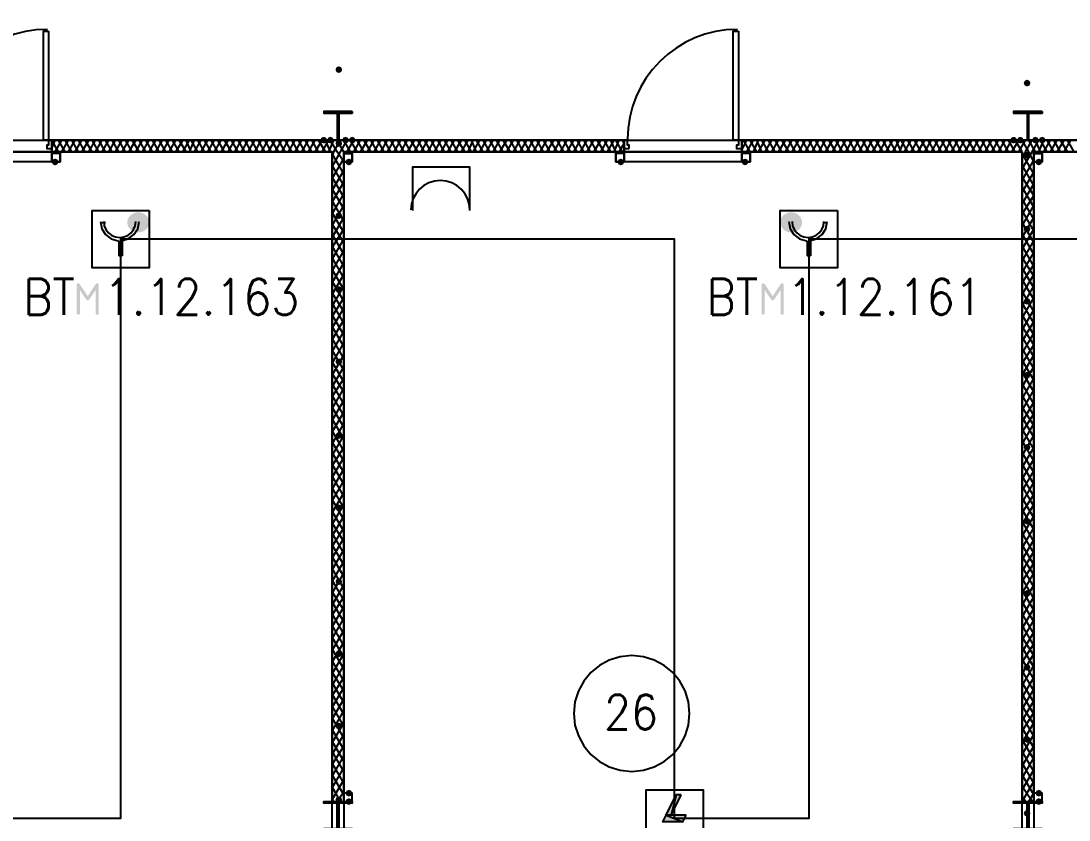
# Model space of a CAD drawing. Header units: millimetres. Extents: x 0 to 420, y 0 to 297.
# Drawn here: x 338.19 to 364.62, y 123.23 to 143.38 of the extents above; entities that cross this region are included whole.
import ezdxf

# ---------------------------------------------------------------- set-up
doc = ezdxf.new("R2010")
doc.units = ezdxf.units.MM
doc.layers.get('0').update_dxf_attribs({"linetype": 'CONTINUOUS'})
doc.styles.get("Standard").update_dxf_attribs({"font": 'STANDARD'})

msp = doc.modelspace()

# ---------------------------------------------------------------- hatches: boundary and pattern name
at = {"true_color": 0x000007}
for points in [[(346.286667, 142.155333), (346.261796, 142.095537), (346.202, 142.070667), (346.142204, 142.095537), (346.117333, 142.155333), (346.142204, 142.215129), (346.202, 142.24), (346.261796, 142.215129)], [(363.643333, 141.816667), (363.618462, 141.756871), (363.558667, 141.732), (363.498871, 141.756871), (363.474, 141.816667), (363.498871, 141.876462), (363.558667, 141.901333), (363.618462, 141.876463)], [(345.905667, 140.377333), (345.880796, 140.317537), (345.821, 140.292667), (345.761204, 140.317537), (345.736333, 140.377333), (345.761204, 140.437129), (345.821, 140.462), (345.880796, 140.437129)], [(346.075, 140.377333), (346.050129, 140.317537), (345.990333, 140.292667), (345.930538, 140.317537), (345.905667, 140.377333), (345.930537, 140.437129), (345.990333, 140.462), (346.050129, 140.437129)], [(346.286667, 140.292667), (346.261796, 140.232871), (346.202, 140.208), (346.142204, 140.232871), (346.117333, 140.292667), (346.142204, 140.352462), (346.202, 140.377333), (346.261796, 140.352463)], [(346.456, 140.377333), (346.431129, 140.317537), (346.371333, 140.292667), (346.311537, 140.317537), (346.286667, 140.377333), (346.311537, 140.437129), (346.371333, 140.462), (346.431129, 140.437129)], [(346.625333, 140.377333), (346.600462, 140.317537), (346.540667, 140.292667), (346.480871, 140.317537), (346.456, 140.377333), (346.480871, 140.437129), (346.540667, 140.462), (346.600462, 140.437129)], [(363.304667, 140.377333), (363.279796, 140.317537), (363.22, 140.292667), (363.160204, 140.317537), (363.135333, 140.377333), (363.160204, 140.437129), (363.22, 140.462), (363.279796, 140.437129)], [(363.474, 140.377333), (363.449129, 140.317537), (363.389333, 140.292667), (363.329538, 140.317537), (363.304667, 140.377333), (363.329537, 140.437129), (363.389333, 140.462), (363.449129, 140.437129)], [(363.855, 140.377333), (363.830129, 140.317537), (363.770333, 140.292667), (363.710537, 140.317537), (363.685667, 140.377333), (363.710537, 140.437129), (363.770333, 140.462), (363.830129, 140.437129)], [(364.024333, 140.377333), (363.999462, 140.317537), (363.939667, 140.292667), (363.879871, 140.317537), (363.855, 140.377333), (363.879871, 140.437129), (363.939667, 140.462), (363.999462, 140.437129)], [(363.643333, 139.996333), (363.618462, 139.936537), (363.558667, 139.911667), (363.498871, 139.936537), (363.474, 139.996333), (363.498871, 140.056129), (363.558667, 140.081), (363.618462, 140.056129)], [(339.132333, 139.827), (339.107462, 139.767204), (339.047667, 139.742333), (338.987871, 139.767204), (338.963, 139.827), (338.987871, 139.886796), (339.047667, 139.911667), (339.107462, 139.886796)], [(346.540667, 139.827), (346.515796, 139.767204), (346.456, 139.742333), (346.396204, 139.767204), (346.371333, 139.827), (346.396204, 139.886796), (346.456, 139.911667), (346.515796, 139.886796)], [(353.398667, 139.827), (353.373796, 139.767204), (353.314, 139.742333), (353.254204, 139.767204), (353.229333, 139.827), (353.254204, 139.886796), (353.314, 139.911667), (353.373796, 139.886796)], [(356.531333, 139.827), (356.506463, 139.767204), (356.446667, 139.742333), (356.386871, 139.767204), (356.362, 139.827), (356.386871, 139.886796), (356.446667, 139.911667), (356.506462, 139.886796)], [(363.939667, 139.827), (363.914796, 139.767204), (363.855, 139.742333), (363.795204, 139.767204), (363.770333, 139.827), (363.795204, 139.886796), (363.855, 139.911667), (363.914796, 139.886796)], [(346.286667, 138.472333), (346.261796, 138.412537), (346.202, 138.387667), (346.142204, 138.412537), (346.117333, 138.472333), (346.142204, 138.532129), (346.202, 138.557), (346.261796, 138.532129)], [(363.643333, 138.133667), (363.618462, 138.073871), (363.558667, 138.049), (363.498871, 138.073871), (363.474, 138.133667), (363.498871, 138.193462), (363.558667, 138.218333), (363.618462, 138.193463)], [(340.110299, 136.770621), (340.140065, 136.760699), (340.149987, 136.730933), (340.149987, 136.014354), (340.140065, 135.984588), (340.110299, 135.974666), (340.080534, 135.984588), (340.070612, 136.014354), (340.070612, 136.599744), (339.908003, 136.356658), (339.871623, 136.332956), (339.83414, 136.356658), (339.672634, 136.599744), (339.672634, 136.014354), (339.662712, 135.984588), (339.632947, 135.974666), (339.602699, 135.984588), (339.592708, 136.014354), (339.592708, 136.730933), (339.602699, 136.760699), (339.632947, 136.770621), (339.667673, 136.750777), (339.871623, 136.444853), (340.076675, 136.752982)], [(346.286667, 136.609667), (346.261796, 136.549871), (346.202, 136.525), (346.142204, 136.549871), (346.117333, 136.609667), (346.142204, 136.669462), (346.202, 136.694333), (346.261796, 136.669463)], [(357.382299, 136.770621), (357.412064, 136.760699), (357.421986, 136.730933), (357.421986, 136.014354), (357.412064, 135.984588), (357.382299, 135.974666), (357.352533, 135.984588), (357.342611, 136.014354), (357.342611, 136.599744), (357.180003, 136.356658), (357.143622, 136.332956), (357.10614, 136.356658), (356.944634, 136.599744), (356.944634, 136.014354), (356.934712, 135.984588), (356.904946, 135.974666), (356.874698, 135.984588), (356.864708, 136.014354), (356.864708, 136.730933), (356.874698, 136.760699), (356.904946, 136.770621), (356.939673, 136.750777), (357.143622, 136.444853), (357.348675, 136.752982)], [(363.643333, 136.313333), (363.618462, 136.253537), (363.558667, 136.228667), (363.498871, 136.253537), (363.474, 136.313333), (363.498871, 136.373129), (363.558667, 136.398), (363.618462, 136.373129)], [(346.286667, 134.789333), (346.261796, 134.729537), (346.202, 134.704667), (346.142204, 134.729537), (346.117333, 134.789333), (346.142204, 134.849129), (346.202, 134.874), (346.261796, 134.849129)], [(363.643333, 134.450667), (363.618462, 134.390871), (363.558667, 134.366), (363.498871, 134.390871), (363.474, 134.450667), (363.498871, 134.510462), (363.558667, 134.535333), (363.618462, 134.510463)], [(346.286667, 132.926667), (346.261796, 132.866871), (346.202, 132.842), (346.142204, 132.866871), (346.117333, 132.926667), (346.142204, 132.986462), (346.202, 133.011333), (346.261796, 132.986463)], [(363.643333, 132.630333), (363.618462, 132.570538), (363.558667, 132.545667), (363.498871, 132.570538), (363.474, 132.630333), (363.498871, 132.690129), (363.558667, 132.715), (363.618462, 132.690129)], [(346.286667, 131.106333), (346.261796, 131.046538), (346.202, 131.021667), (346.142204, 131.046538), (346.117333, 131.106333), (346.142204, 131.166129), (346.202, 131.191), (346.261796, 131.166129)], [(363.643333, 130.767667), (363.618462, 130.707871), (363.558667, 130.683), (363.498871, 130.707871), (363.474, 130.767667), (363.498871, 130.827462), (363.558667, 130.852333), (363.618462, 130.827463)], [(346.286667, 129.243667), (346.261796, 129.183871), (346.202, 129.159), (346.142204, 129.183871), (346.117333, 129.243667), (346.142204, 129.303462), (346.202, 129.328333), (346.261796, 129.303463)], [(363.643333, 128.947333), (363.618462, 128.887538), (363.558667, 128.862667), (363.498871, 128.887538), (363.474, 128.947333), (363.498871, 129.007129), (363.558667, 129.032), (363.618462, 129.007129)], [(346.286667, 127.423333), (346.261796, 127.363538), (346.202, 127.338667), (346.142204, 127.363538), (346.117333, 127.423333), (346.142204, 127.483129), (346.202, 127.508), (346.261796, 127.483129)], [(363.643333, 127.084667), (363.618462, 127.024871), (363.558667, 127), (363.498871, 127.024871), (363.474, 127.084667), (363.498871, 127.144462), (363.558667, 127.169333), (363.618462, 127.144463)], [(346.286667, 125.603), (346.261796, 125.543204), (346.202, 125.518333), (346.142204, 125.543204), (346.117333, 125.603), (346.142204, 125.662796), (346.202, 125.687667), (346.261796, 125.662796)], [(363.643333, 125.264333), (363.618462, 125.204537), (363.558667, 125.179667), (363.498871, 125.204537), (363.474, 125.264333), (363.498871, 125.324129), (363.558667, 125.349), (363.618462, 125.324129)], [(346.540667, 123.909667), (346.515796, 123.849871), (346.456, 123.825), (346.396204, 123.849871), (346.371333, 123.909667), (346.396204, 123.969462), (346.456, 123.994333), (346.515796, 123.969463)], [(363.939667, 123.909667), (363.914796, 123.849871), (363.855, 123.825), (363.795204, 123.849871), (363.770333, 123.909667), (363.795204, 123.969462), (363.855, 123.994333), (363.914796, 123.969463)], [(346.286667, 123.740333), (346.261796, 123.680538), (346.202, 123.655667), (346.142204, 123.680538), (346.117333, 123.740333), (346.142204, 123.800129), (346.202, 123.825), (346.261796, 123.800129)], [(346.540667, 123.698), (346.515796, 123.638204), (346.456, 123.613333), (346.396204, 123.638204), (346.371333, 123.698), (346.396204, 123.757796), (346.456, 123.782667), (346.515796, 123.757796)], [(363.939667, 123.698), (363.914796, 123.638204), (363.855, 123.613333), (363.795204, 123.638204), (363.770333, 123.698), (363.795204, 123.757796), (363.855, 123.782667), (363.914796, 123.757796)], [(363.643333, 123.401667), (363.618462, 123.341871), (363.558667, 123.317), (363.498871, 123.341871), (363.474, 123.401667), (363.498871, 123.461462), (363.558667, 123.486333), (363.618462, 123.461463)]]:
    msp.add_hatch(color=0, dxfattribs=at).paths.add_polyline_path(points, flags=0)
at = {"true_color": 0x000001}
h = msp.add_hatch(color=0, dxfattribs=at)
edge = h.paths.add_edge_path(flags=0)
edge.add_ellipse((341.143167, 138.302999), major_axis=(0.275167, 0), ratio=0.923077, start_angle=0, end_angle=360)
h = msp.add_hatch(color=0, dxfattribs=at)
edge = h.paths.add_edge_path(flags=0)
edge.add_ellipse((357.610834, 138.302999), major_axis=(0.275167, 0), ratio=0.923077, start_angle=0, end_angle=360)
h = msp.add_hatch(color=0, dxfattribs=at)
h.paths.add_polyline_path([(354.838, 123.867333), (354.711, 123.867333), (354.584, 123.359333)], flags=0)
h.paths.add_polyline_path([(354.711, 123.867333), (354.584, 123.359333), (354.457, 123.359333)], flags=0)
h = msp.add_hatch(color=0, dxfattribs=at)
h.paths.add_polyline_path([(354.965, 123.359333), (354.457, 123.359333), (354.880334, 123.19)], flags=0)
h.paths.add_polyline_path([(354.457, 123.359333), (354.880334, 123.19), (354.372334, 123.19)], flags=0)

# ---------------------------------------------------------------- linework, layer by layer
at = {"color": 0, "true_color": 0x000008}
msp.add_lwpolyline([(380.322667, 140.377333), (380.322667, 187.452), (258.868333, 187.452), (258.868333, 140.377333)], close=True, dxfattribs=at)
at = {"color": 0, "true_color": 0x000007}
for points in [[(338.857167, 143.171333), (338.573658, 143.157018), (338.29834, 143.115), (338.032605, 143.046674), (337.777849, 142.953432), (337.535463, 142.83667), (337.306843, 142.697781), (337.093381, 142.538158), (336.896472, 142.359195), (336.717509, 142.162286), (336.557886, 141.948824), (336.418996, 141.720204), (336.302234, 141.477818), (336.208993, 141.223061), (336.140667, 140.957327), (336.098649, 140.682009), (336.084333, 140.3985)], [(356.256167, 143.171333), (355.972658, 143.157018), (355.69734, 143.115), (355.431605, 143.046674), (355.176849, 142.953432), (354.934463, 142.83667), (354.705843, 142.697781), (354.492381, 142.538158), (354.295472, 142.359195), (354.116509, 142.162286), (353.956886, 141.948824), (353.817996, 141.720204), (353.701234, 141.477818), (353.607993, 141.223061), (353.539667, 140.957327), (353.497649, 140.682009), (353.483333, 140.3985)], [(345.821, 141.097), (345.821, 141.054667)], [(345.990333, 141.097), (345.990333, 141.054667)], [(346.202, 141.097), (346.202, 140.377333)], [(346.371333, 141.097), (346.371333, 141.054667)], [(346.540667, 141.097), (346.540667, 141.054667)], [(363.22, 141.097), (363.22, 141.054667)], [(363.389333, 141.097), (363.389333, 141.054667)], [(363.558667, 141.097), (363.558667, 140.377333)], [(363.770333, 141.097), (363.770333, 141.054667)], [(363.939667, 141.097), (363.939667, 141.054667)], [(338.963, 140.165667), (339.047667, 140.377333)], [(339.132333, 140.081), (338.963, 140.377333)], [(338.963, 140.377333), (338.963, 140.165667), (338.963, 140.081)], [(338.963, 140.081), (338.963, 140.165667), (338.963, 140.377333), (338.963, 140.165667)], [(353.398667, 140.377333), (338.963, 140.377333)], [(339.047667, 140.081), (339.217, 140.377333)], [(339.301667, 140.081), (339.132333, 140.377333)], [(339.217, 140.081), (339.386333, 140.377333)], [(339.471, 140.081), (339.301667, 140.377333)], [(339.386333, 140.081), (339.555667, 140.377333)], [(339.640333, 140.081), (339.471, 140.377333)], [(339.555667, 140.081), (339.725, 140.377333)], [(339.809667, 140.081), (339.640333, 140.377333)], [(339.725, 140.081), (339.894333, 140.377333)], [(339.979, 140.081), (339.809667, 140.377333)], [(339.894333, 140.081), (340.063667, 140.377333)], [(340.148333, 140.081), (339.979, 140.377333)], [(340.063667, 140.081), (340.233, 140.377333)], [(340.317667, 140.081), (340.148333, 140.377333)], [(340.233, 140.081), (340.402333, 140.377333)], [(340.487, 140.081), (340.317667, 140.377333)], [(340.402333, 140.081), (340.571667, 140.377333)], [(340.656333, 140.081), (340.487, 140.377333)], [(340.571667, 140.081), (340.741, 140.377333)], [(340.825667, 140.081), (340.656333, 140.377333)], [(340.741, 140.081), (340.910333, 140.377333)], [(340.995, 140.081), (340.825667, 140.377333)], [(340.910333, 140.081), (341.079667, 140.377333)], [(341.164333, 140.081), (340.995, 140.377333)], [(341.079667, 140.081), (341.249, 140.377333)], [(341.333667, 140.081), (341.164333, 140.377333)], [(341.249, 140.081), (341.418333, 140.377333)], [(341.503, 140.081), (341.333667, 140.377333)], [(341.418333, 140.081), (341.587667, 140.377333)], [(341.672333, 140.081), (341.503, 140.377333)], [(341.587667, 140.081), (341.757, 140.377333)], [(341.841667, 140.081), (341.672333, 140.377333)], [(341.757, 140.081), (341.926333, 140.377333)], [(342.011, 140.081), (341.841667, 140.377333)], [(341.926333, 140.081), (342.095667, 140.377333)], [(342.180333, 140.081), (342.011, 140.377333)], [(342.095667, 140.081), (342.265, 140.377333)], [(342.349667, 140.081), (342.180333, 140.377333)], [(342.265, 140.081), (342.434333, 140.377333)], [(342.476667, 140.081), (342.349667, 140.377333)], [(342.434333, 140.081), (342.561333, 140.377333)], [(342.646, 140.081), (342.476667, 140.377333)], [(342.561333, 140.081), (342.730667, 140.377333)], [(342.815333, 140.081), (342.646, 140.377333)], [(342.730667, 140.081), (342.9, 140.377333)], [(342.984667, 140.081), (342.815333, 140.377333)], [(342.9, 140.081), (343.069333, 140.377333)], [(343.154, 140.081), (342.984667, 140.377333)], [(343.069333, 140.081), (343.238667, 140.377333)], [(343.323333, 140.081), (343.154, 140.377333)], [(343.238667, 140.081), (343.408, 140.377333)], [(343.492667, 140.081), (343.323333, 140.377333)], [(343.408, 140.081), (343.577333, 140.377333)], [(343.662, 140.081), (343.492667, 140.377333)], [(343.577333, 140.081), (343.746667, 140.377333)], [(343.831333, 140.081), (343.662, 140.377333)], [(343.746667, 140.081), (343.916, 140.377333)], [(344.000667, 140.081), (343.831333, 140.377333)], [(343.916, 140.081), (344.085333, 140.377333)], [(344.17, 140.081), (344.000667, 140.377333)], [(344.085333, 140.081), (344.254667, 140.377333)], [(344.339333, 140.081), (344.17, 140.377333)], [(344.254667, 140.081), (344.424, 140.377333)], [(344.508667, 140.081), (344.339333, 140.377333)], [(344.424, 140.081), (344.593333, 140.377333)], [(344.678, 140.081), (344.508667, 140.377333)], [(344.593333, 140.081), (344.762667, 140.377333)], [(344.847333, 140.081), (344.678, 140.377333)], [(344.762667, 140.081), (344.932, 140.377333)], [(345.016667, 140.081), (344.847333, 140.377333)], [(344.932, 140.081), (345.101333, 140.377333)], [(345.186, 140.081), (345.016667, 140.377333)], [(345.101333, 140.081), (345.270667, 140.377333)], [(345.355333, 140.081), (345.186, 140.377333)], [(345.270667, 140.081), (345.44, 140.377333)], [(345.524667, 140.081), (345.355333, 140.377333)], [(345.44, 140.081), (345.609333, 140.377333)], [(345.694, 140.081), (345.524667, 140.377333)], [(345.609333, 140.081), (345.778667, 140.377333)], [(345.863333, 140.081), (345.694, 140.377333)], [(345.778667, 140.081), (345.948, 140.377333)], [(345.990333, 140.081), (345.863333, 140.377333)], [(345.948, 140.081), (346.075, 140.377333)], [(346.159667, 140.081), (345.990333, 140.377333)], [(346.075, 140.081), (346.244333, 140.377333)], [(346.329, 140.081), (346.159667, 140.377333)], [(346.244333, 140.081), (346.413667, 140.377333)], [(346.498333, 140.081), (346.329, 140.377333)], [(346.413667, 140.081), (346.583, 140.377333)], [(346.667667, 140.081), (346.498333, 140.377333)], [(346.583, 140.081), (346.752333, 140.377333)], [(346.837, 140.081), (346.667667, 140.377333)], [(346.752333, 140.081), (346.921667, 140.377333)], [(347.006333, 140.081), (346.837, 140.377333)], [(346.921667, 140.081), (347.091, 140.377333)], [(347.175667, 140.081), (347.006333, 140.377333)], [(347.091, 140.081), (347.260333, 140.377333)], [(347.345, 140.081), (347.175667, 140.377333)], [(347.260333, 140.081), (347.429667, 140.377333)], [(347.514333, 140.081), (347.345, 140.377333)], [(347.429667, 140.081), (347.599, 140.377333)], [(347.683667, 140.081), (347.514333, 140.377333)], [(347.599, 140.081), (347.768333, 140.377333)], [(347.853, 140.081), (347.683667, 140.377333)], [(347.768333, 140.081), (347.937667, 140.377333)], [(348.022333, 140.081), (347.853, 140.377333)], [(347.937667, 140.081), (348.107, 140.377333)], [(348.191667, 140.081), (348.022333, 140.377333)], [(348.107, 140.081), (348.276333, 140.377333)], [(348.361, 140.081), (348.191667, 140.377333)], [(348.276333, 140.081), (348.445667, 140.377333)], [(348.530333, 140.081), (348.361, 140.377333)], [(348.445667, 140.081), (348.615, 140.377333)], [(348.699667, 140.081), (348.530333, 140.377333)], [(348.615, 140.081), (348.784333, 140.377333)], [(348.869, 140.081), (348.699667, 140.377333)], [(348.784333, 140.081), (348.953667, 140.377333)], [(349.038333, 140.081), (348.869, 140.377333)], [(348.953667, 140.081), (349.123, 140.377333)], [(349.207667, 140.081), (349.038333, 140.377333)], [(349.123, 140.081), (349.292333, 140.377333)], [(349.377, 140.081), (349.207667, 140.377333)], [(349.292333, 140.081), (349.461667, 140.377333)], [(349.546333, 140.081), (349.377, 140.377333)], [(349.461667, 140.081), (349.588667, 140.377333)], [(349.673333, 140.081), (349.546333, 140.377333)], [(349.588667, 140.081), (349.758, 140.377333)], [(349.842667, 140.081), (349.673333, 140.377333)], [(349.758, 140.081), (349.927333, 140.377333)], [(350.012, 140.081), (349.842667, 140.377333)], [(349.927333, 140.081), (350.096667, 140.377333)], [(350.181333, 140.081), (350.012, 140.377333)], [(350.096667, 140.081), (350.266, 140.377333)], [(350.350667, 140.081), (350.181333, 140.377333)], [(350.266, 140.081), (350.435333, 140.377333)], [(350.52, 140.081), (350.350667, 140.377333)], [(350.435333, 140.081), (350.604667, 140.377333)], [(350.689333, 140.081), (350.52, 140.377333)], [(350.604667, 140.081), (350.774, 140.377333)], [(350.858667, 140.081), (350.689333, 140.377333)], [(350.774, 140.081), (350.943333, 140.377333)], [(351.028, 140.081), (350.858667, 140.377333)], [(350.943333, 140.081), (351.112667, 140.377333)], [(351.197333, 140.081), (351.028, 140.377333)], [(351.112667, 140.081), (351.282, 140.377333)], [(351.366667, 140.081), (351.197333, 140.377333)], [(351.282, 140.081), (351.451333, 140.377333)], [(351.536, 140.081), (351.366667, 140.377333)], [(351.451333, 140.081), (351.620667, 140.377333)], [(351.705333, 140.081), (351.536, 140.377333)], [(351.620667, 140.081), (351.79, 140.377333)], [(351.874667, 140.081), (351.705333, 140.377333)], [(351.79, 140.081), (351.959333, 140.377333)], [(352.044, 140.081), (351.874667, 140.377333)], [(351.959333, 140.081), (352.128667, 140.377333)], [(352.213333, 140.081), (352.044, 140.377333)], [(352.128667, 140.081), (352.298, 140.377333)], [(352.382667, 140.081), (352.213333, 140.377333)], [(352.298, 140.081), (352.467333, 140.377333)], [(352.552, 140.081), (352.382667, 140.377333)], [(352.467333, 140.081), (352.636667, 140.377333)], [(352.721333, 140.081), (352.552, 140.377333)], [(352.636667, 140.081), (352.806, 140.377333)], [(352.890667, 140.081), (352.721333, 140.377333)], [(352.806, 140.081), (352.975333, 140.377333)], [(353.06, 140.081), (352.890667, 140.377333)], [(352.975333, 140.081), (353.144667, 140.377333)], [(353.187, 140.081), (353.06, 140.377333)], [(353.144667, 140.081), (353.271667, 140.377333)], [(353.356333, 140.081), (353.187, 140.377333)], [(353.398667, 140.292667), (353.356333, 140.377333)], [(353.398667, 140.377333), (353.398667, 140.165667), (353.398667, 140.081)], [(353.398667, 140.081), (353.398667, 140.165667), (353.398667, 140.377333), (353.398667, 140.165667)], [(356.362, 140.123333), (356.489, 140.377333)], [(356.362, 140.377333), (356.362, 140.165667), (356.362, 140.081)], [(356.362, 140.081), (356.362, 140.165667), (356.362, 140.377333), (356.362, 140.165667)], [(370.797667, 140.377333), (356.362, 140.377333)], [(356.573667, 140.081), (356.404333, 140.377333)], [(356.489, 140.081), (356.658333, 140.377333)], [(356.743, 140.081), (356.573667, 140.377333)], [(356.658333, 140.081), (356.785333, 140.377333)], [(356.87, 140.081), (356.743, 140.377333)], [(356.785333, 140.081), (356.954667, 140.377333)], [(357.039333, 140.081), (356.87, 140.377333)], [(356.954667, 140.081), (357.124, 140.377333)], [(357.208667, 140.081), (357.039333, 140.377333)], [(357.124, 140.081), (357.293333, 140.377333)], [(357.378, 140.081), (357.208667, 140.377333)], [(357.293333, 140.081), (357.462667, 140.377333)], [(357.547333, 140.081), (357.378, 140.377333)], [(357.462667, 140.081), (357.632, 140.377333)], [(357.716667, 140.081), (357.547333, 140.377333)], [(357.632, 140.081), (357.801333, 140.377333)], [(357.886, 140.081), (357.716667, 140.377333)], [(357.801333, 140.081), (357.970667, 140.377333)], [(358.055333, 140.081), (357.886, 140.377333)], [(357.970667, 140.081), (358.14, 140.377333)], [(358.224667, 140.081), (358.055333, 140.377333)], [(358.14, 140.081), (358.309333, 140.377333)], [(358.394, 140.081), (358.224667, 140.377333)], [(358.309333, 140.081), (358.478667, 140.377333)], [(358.563333, 140.081), (358.394, 140.377333)], [(358.478667, 140.081), (358.648, 140.377333)], [(358.732667, 140.081), (358.563333, 140.377333)], [(358.648, 140.081), (358.817333, 140.377333)], [(358.902, 140.081), (358.732667, 140.377333)], [(358.817333, 140.081), (358.986667, 140.377333)], [(359.071333, 140.081), (358.902, 140.377333)], [(358.986667, 140.081), (359.156, 140.377333)], [(359.240667, 140.081), (359.071333, 140.377333)], [(359.156, 140.081), (359.325333, 140.377333)], [(359.41, 140.081), (359.240667, 140.377333)], [(359.325333, 140.081), (359.494667, 140.377333)], [(359.579333, 140.081), (359.41, 140.377333)], [(359.494667, 140.081), (359.664, 140.377333)], [(359.748667, 140.081), (359.579333, 140.377333)], [(359.664, 140.081), (359.833333, 140.377333)], [(359.918, 140.081), (359.748667, 140.377333)], [(359.833333, 140.081), (360.002667, 140.377333)], [(360.087333, 140.081), (359.918, 140.377333)], [(360.002667, 140.081), (360.172, 140.377333)], [(360.256667, 140.081), (360.087333, 140.377333)], [(360.172, 140.081), (360.341333, 140.377333)], [(360.383667, 140.081), (360.256667, 140.377333)], [(360.341333, 140.081), (360.468333, 140.377333)], [(360.553, 140.081), (360.383667, 140.377333)], [(360.468333, 140.081), (360.637667, 140.377333)], [(360.722333, 140.081), (360.553, 140.377333)], [(360.637667, 140.081), (360.807, 140.377333)], [(360.891667, 140.081), (360.722333, 140.377333)], [(360.807, 140.081), (360.976333, 140.377333)], [(361.061, 140.081), (360.891667, 140.377333)], [(360.976333, 140.081), (361.145667, 140.377333)], [(361.230333, 140.081), (361.061, 140.377333)], [(361.145667, 140.081), (361.315, 140.377333)], [(361.399667, 140.081), (361.230333, 140.377333)], [(361.315, 140.081), (361.484333, 140.377333)], [(361.569, 140.081), (361.399667, 140.377333)], [(361.484333, 140.081), (361.653667, 140.377333)], [(361.738333, 140.081), (361.569, 140.377333)], [(361.653667, 140.081), (361.823, 140.377333)], [(361.907667, 140.081), (361.738333, 140.377333)], [(361.823, 140.081), (361.992333, 140.377333)], [(362.077, 140.081), (361.907667, 140.377333)], [(361.992333, 140.081), (362.161667, 140.377333)], [(362.246333, 140.081), (362.077, 140.377333)], [(362.161667, 140.081), (362.331, 140.377333)], [(362.415667, 140.081), (362.246333, 140.377333)], [(362.331, 140.081), (362.500333, 140.377333)], [(362.585, 140.081), (362.415667, 140.377333)], [(362.500333, 140.081), (362.669667, 140.377333)], [(362.754333, 140.081), (362.585, 140.377333)], [(362.669667, 140.081), (362.839, 140.377333)], [(362.923667, 140.081), (362.754333, 140.377333)], [(362.839, 140.081), (363.008333, 140.377333)], [(363.093, 140.081), (362.923667, 140.377333)], [(363.008333, 140.081), (363.177667, 140.377333)], [(363.262333, 140.081), (363.093, 140.377333)], [(363.177667, 140.081), (363.347, 140.377333)], [(363.431667, 140.081), (363.262333, 140.377333)], [(363.347, 140.081), (363.516333, 140.377333)], [(363.601, 140.081), (363.431667, 140.377333)], [(363.516333, 140.081), (363.685667, 140.377333)], [(363.770333, 140.081), (363.601, 140.377333)], [(363.685667, 140.081), (363.855, 140.377333)], [(363.897333, 140.081), (363.770333, 140.377333)], [(363.855, 140.081), (363.982, 140.377333)], [(364.066667, 140.081), (363.897333, 140.377333)], [(363.982, 140.081), (364.151333, 140.377333)], [(364.236, 140.081), (364.066667, 140.377333)], [(364.151333, 140.081), (364.320667, 140.377333)], [(364.405333, 140.081), (364.236, 140.377333)], [(364.320667, 140.081), (364.49, 140.377333)], [(364.574667, 140.081), (364.405333, 140.377333)], [(364.49, 140.081), (364.659333, 140.377333)], [(364.744, 140.081), (364.574667, 140.377333)], [(337.481333, 140.081), (338.963, 140.081), (338.963, 139.954)], [(338.963, 140.081), (338.963, 140.123333)], [(338.963, 140.081), (346.032667, 140.081)], [(339.047667, 140.081), (339.047667, 140.038667)], [(346.032667, 139.954), (346.075, 140.081)], [(346.032667, 139.7), (346.244333, 140.081)], [(346.032667, 140.081), (346.032667, 123.698), (346.329, 123.698), (346.329, 140.081)], [(346.329, 139.827), (346.159667, 140.081)], [(346.329, 140.081), (353.398667, 140.081)], [(346.456, 140.081), (346.456, 140.038667)], [(353.271667, 140.081), (353.398667, 140.292667)], [(353.314, 140.081), (353.314, 140.038667)], [(353.398667, 139.954), (353.398667, 140.081), (354.880333, 140.081)], [(354.880333, 140.081), (356.362, 140.081), (356.362, 139.954)], [(356.404333, 140.081), (356.362, 140.123333)], [(356.362, 140.081), (363.431667, 140.081)], [(356.446667, 140.081), (356.446667, 140.038667)], [(363.431667, 139.954), (363.516333, 140.081)], [(363.431667, 139.657667), (363.685667, 140.081)], [(363.431667, 140.081), (363.431667, 123.698), (363.728, 123.698), (363.728, 140.081)], [(363.728, 139.827), (363.601, 140.081)], [(363.728, 140.081), (370.797667, 140.081)], [(363.855, 140.081), (363.855, 140.038667)], [(338.963, 139.954), (338.963, 139.827), (337.481333, 139.827)], [(346.329, 139.530667), (346.032667, 140.038667)], [(346.032667, 139.403667), (346.329, 139.911667)], [(354.880333, 139.827), (353.398667, 139.827), (353.398667, 139.954)], [(356.362, 139.954), (356.362, 139.827), (354.880333, 139.827)], [(363.728, 139.530667), (363.431667, 140.038667)], [(363.431667, 139.361333), (363.728, 139.869333)], [(346.329, 139.234333), (346.032667, 139.742333)], [(346.032667, 139.107333), (346.329, 139.615333)], [(363.728, 139.234333), (363.431667, 139.742333)], [(363.431667, 139.065), (363.728, 139.573)], [(346.329, 138.938), (346.032667, 139.446)], [(346.032667, 138.811), (346.329, 139.319)], [(363.728, 138.980333), (363.431667, 139.446)], [(346.329, 138.641667), (346.032667, 139.149667)], [(363.431667, 138.768667), (363.728, 139.276667)], [(363.728, 138.684), (363.431667, 139.192)], [(346.032667, 138.514667), (346.329, 139.022667)], [(346.329, 138.345333), (346.032667, 138.853333)], [(363.431667, 138.514667), (363.728, 138.980333)], [(363.728, 138.387667), (363.431667, 138.895667)], [(339.979, 138.599333), (341.418334, 138.599333)], [(346.032667, 138.218333), (346.329, 138.726333)], [(346.329, 138.049), (346.032667, 138.557)], [(357.335667, 138.599333), (358.775, 138.599333)], [(363.431667, 138.218333), (363.728, 138.726333)], [(363.728, 138.091333), (363.431667, 138.599333)], [(346.032667, 137.922), (346.329, 138.43)], [(346.329, 137.795), (346.032667, 138.260667)], [(363.431667, 137.922), (363.728, 138.43)], [(363.728, 137.795), (363.431667, 138.303)], [(346.032667, 137.668), (346.329, 138.133667)], [(346.329, 137.498667), (346.032667, 138.006667)], [(363.431667, 137.625667), (363.728, 138.133667)], [(363.728, 137.498667), (363.431667, 138.006667)], [(346.032667, 137.371667), (346.329, 137.879667)], [(346.329, 137.202333), (346.032667, 137.710333)], [(363.431667, 137.329333), (363.728, 137.837333)], [(363.728, 137.202333), (363.431667, 137.710333)], [(346.032667, 137.075333), (346.329, 137.583333)], [(363.431667, 137.033), (363.728, 137.541)], [(346.329, 136.906), (346.032667, 137.414)], [(346.032667, 136.779), (346.329, 137.287)], [(363.728, 136.948333), (363.431667, 137.414)], [(363.431667, 136.779), (363.728, 137.244667)], [(346.329, 136.609667), (346.032667, 137.117667)], [(346.032667, 136.482667), (346.329, 136.990667)], [(363.728, 136.652), (363.431667, 137.16)], [(363.431667, 136.482667), (363.728, 136.990667)], [(346.329, 136.313333), (346.032667, 136.821333)], [(346.032667, 136.186333), (346.329, 136.694333)], [(363.728, 136.355667), (363.431667, 136.863667)], [(363.431667, 136.186333), (363.728, 136.694333)], [(346.329, 136.059333), (346.032667, 136.525)], [(346.032667, 135.932333), (346.329, 136.398)], [(363.728, 136.059333), (363.431667, 136.567333)], [(363.431667, 135.89), (363.728, 136.398)], [(346.329, 135.763), (346.032667, 136.271)], [(346.032667, 135.636), (346.329, 136.144)], [(363.728, 135.763), (363.431667, 136.271)], [(346.329, 135.466667), (346.032667, 135.974667)], [(363.431667, 135.593667), (363.728, 136.101667)], [(363.728, 135.466667), (363.431667, 135.974667)], [(346.032667, 135.339667), (346.329, 135.847667)], [(346.329, 135.170333), (346.032667, 135.678333)], [(363.431667, 135.297333), (363.728, 135.805333)], [(363.728, 135.212667), (363.431667, 135.678333)], [(346.032667, 135.043333), (346.329, 135.551333)], [(346.329, 134.874), (346.032667, 135.382)], [(363.431667, 135.001), (363.728, 135.509)], [(363.728, 134.916333), (363.431667, 135.424333)], [(346.032667, 134.747), (346.329, 135.255)], [(346.329, 134.577667), (346.032667, 135.085667)], [(363.431667, 134.747), (363.728, 135.212667)], [(363.728, 134.62), (363.431667, 135.128)], [(346.032667, 134.450667), (346.329, 134.958667)], [(363.431667, 134.450667), (363.728, 134.958667)], [(363.728, 134.323667), (363.431667, 134.831667)], [(346.329, 134.281333), (346.032667, 134.789333)], [(346.032667, 134.154333), (346.329, 134.662333)], [(363.431667, 134.154333), (363.728, 134.662333)], [(363.728, 134.027333), (363.431667, 134.535333)], [(346.329, 134.027333), (346.032667, 134.493)], [(346.032667, 133.900333), (346.329, 134.366)], [(363.431667, 133.858), (363.728, 134.366)], [(346.329, 133.731), (346.032667, 134.239)], [(346.032667, 133.604), (346.329, 134.112)], [(363.728, 133.731), (363.431667, 134.239)], [(363.431667, 133.561667), (363.728, 134.069667)], [(346.329, 133.434667), (346.032667, 133.942667)], [(346.032667, 133.307667), (346.329, 133.815667)], [(363.728, 133.434667), (363.431667, 133.942667)], [(363.431667, 133.265333), (363.728, 133.773333)], [(346.329, 133.138333), (346.032667, 133.646333)], [(346.032667, 133.011333), (346.329, 133.519333)], [(363.728, 133.180667), (363.431667, 133.646333)], [(363.431667, 133.011333), (363.728, 133.477)], [(346.329, 132.842), (346.032667, 133.35)], [(346.032667, 132.715), (346.329, 133.223)], [(363.728, 132.884333), (363.431667, 133.392333)], [(363.431667, 132.715), (363.728, 133.223)], [(346.329, 132.545667), (346.032667, 133.053667)], [(363.728, 132.588), (363.431667, 133.096)], [(346.032667, 132.418667), (346.329, 132.926667)], [(346.329, 132.291667), (346.032667, 132.757333)], [(363.431667, 132.418667), (363.728, 132.926667)], [(363.728, 132.291667), (363.431667, 132.799667)], [(346.032667, 132.164667), (346.329, 132.630333)], [(346.329, 131.995333), (346.032667, 132.503333)], [(363.431667, 132.122333), (363.728, 132.630333)], [(363.728, 131.995333), (363.431667, 132.503333)], [(346.032667, 131.868333), (346.329, 132.376333)], [(346.329, 131.699), (346.032667, 132.207)], [(363.431667, 131.826), (363.728, 132.334)], [(363.728, 131.699), (363.431667, 132.207)], [(346.032667, 131.572), (346.329, 132.08)], [(346.329, 131.402667), (346.032667, 131.910667)], [(363.431667, 131.529667), (363.728, 132.037667)], [(363.728, 131.402667), (363.431667, 131.910667)], [(346.032667, 131.275667), (346.329, 131.783667)], [(363.431667, 131.233333), (363.728, 131.741333)], [(363.728, 131.148667), (363.431667, 131.656667)], [(346.329, 131.106333), (346.032667, 131.614333)], [(346.032667, 130.979333), (346.329, 131.487333)], [(363.431667, 130.979333), (363.728, 131.445)], [(363.728, 130.852333), (363.431667, 131.360333)], [(346.329, 130.81), (346.032667, 131.318)], [(346.032667, 130.683), (346.329, 131.191)], [(363.431667, 130.683), (363.728, 131.191)], [(346.329, 130.513667), (346.032667, 131.021667)], [(346.032667, 130.386667), (346.329, 130.894667)], [(363.728, 130.556), (363.431667, 131.064)], [(363.431667, 130.386667), (363.728, 130.894667)], [(346.329, 130.259667), (346.032667, 130.725333)], [(346.032667, 130.132667), (346.329, 130.598333)], [(363.728, 130.259667), (363.431667, 130.767667)], [(363.431667, 130.090333), (363.728, 130.598333)], [(346.329, 129.963333), (346.032667, 130.471333)], [(346.032667, 129.836333), (346.329, 130.344333)], [(363.728, 129.963333), (363.431667, 130.471333)], [(363.431667, 129.794), (363.728, 130.302)], [(346.329, 129.667), (346.032667, 130.175)], [(346.032667, 129.54), (346.329, 130.048)], [(363.728, 129.667), (363.431667, 130.175)], [(346.329, 129.370667), (346.032667, 129.878667)], [(363.431667, 129.497667), (363.728, 130.005667)], [(363.728, 129.413), (363.431667, 129.878667)], [(346.032667, 129.243667), (346.329, 129.751667)], [(346.329, 129.074333), (346.032667, 129.582333)], [(363.431667, 129.243667), (363.728, 129.709333)], [(363.728, 129.116667), (363.431667, 129.624667)], [(346.032667, 128.947333), (346.329, 129.455333)], [(346.329, 128.778), (346.032667, 129.286)], [(363.431667, 128.947333), (363.728, 129.455333)], [(363.728, 128.820333), (363.431667, 129.328333)], [(346.032667, 128.651), (346.329, 129.159)], [(346.329, 128.524), (346.032667, 128.989667)], [(363.431667, 128.651), (363.728, 129.159)], [(363.728, 128.524), (363.431667, 129.032)], [(346.032667, 128.397), (346.329, 128.862667)], [(346.329, 128.227667), (346.032667, 128.735667)], [(363.431667, 128.354667), (363.728, 128.862667)], [(363.728, 128.227667), (363.431667, 128.735667)], [(346.032667, 128.100667), (346.329, 128.608667)], [(363.431667, 128.058333), (363.728, 128.566333)], [(346.329, 127.931333), (346.032667, 128.439333)], [(346.032667, 127.804333), (346.329, 128.312333)], [(363.728, 127.931333), (363.431667, 128.439333)], [(363.431667, 127.762), (363.728, 128.27)], [(346.329, 127.635), (346.032667, 128.143)], [(346.032667, 127.508), (346.329, 128.016)], [(363.728, 127.635), (363.431667, 128.143)], [(363.431667, 127.465667), (363.728, 127.973667)], [(346.329, 127.338667), (346.032667, 127.846667)], [(346.032667, 127.211667), (346.329, 127.719667)], [(363.728, 127.381), (363.431667, 127.846667)], [(363.431667, 127.211667), (363.728, 127.677333)], [(346.329, 127.042333), (346.032667, 127.550333)], [(346.032667, 126.915333), (346.329, 127.423333)], [(363.728, 127.084667), (363.431667, 127.592667)], [(363.431667, 126.915333), (363.728, 127.423333)], [(346.329, 126.746), (346.032667, 127.254)], [(355.049667, 125.9205), (355.019995, 126.214844), (354.934894, 126.488996), (354.800238, 126.737083), (354.621899, 126.953232), (354.405749, 127.131572), (354.157662, 127.266228), (353.88351, 127.351328), (353.589167, 127.381), (353.294823, 127.351328), (353.020671, 127.266228), (352.772584, 127.131572), (352.556434, 126.953232), (352.378095, 126.737083), (352.243439, 126.488996), (352.158339, 126.214844), (352.128667, 125.9205)], [(363.728, 126.788333), (363.431667, 127.296333)], [(346.032667, 126.619), (346.329, 127.127)], [(346.329, 126.492), (346.032667, 126.957667)], [(363.431667, 126.619), (363.728, 127.127)], [(363.728, 126.492), (363.431667, 127)], [(346.032667, 126.365), (346.329, 126.830667)], [(346.329, 126.195667), (346.032667, 126.703667)], [(363.431667, 126.322667), (363.728, 126.830667)], [(363.728, 126.195667), (363.431667, 126.703667)], [(346.032667, 126.068667), (346.329, 126.576667)], [(346.329, 125.899333), (346.032667, 126.407333)], [(363.431667, 126.026333), (363.728, 126.534333)], [(363.728, 125.899333), (363.431667, 126.407333)], [(346.032667, 125.772333), (346.329, 126.280333)], [(346.329, 125.603), (346.032667, 126.111)], [(363.431667, 125.73), (363.728, 126.238)], [(363.728, 125.645333), (363.431667, 126.111)], [(346.032667, 125.476), (346.329, 125.984)], [(346.329, 125.306667), (346.032667, 125.814667)], [(352.128667, 125.9205), (352.158339, 125.626156), (352.243439, 125.352004), (352.378095, 125.103917), (352.556434, 124.887768), (352.772584, 124.709428), (353.020671, 124.574772), (353.294823, 124.489672), (353.589167, 124.46), (353.88351, 124.489672), (354.157662, 124.574772), (354.405749, 124.709428), (354.621899, 124.887768), (354.800238, 125.103917), (354.934894, 125.352004), (355.019995, 125.626156), (355.049667, 125.9205)], [(363.431667, 125.476), (363.728, 125.941667)], [(363.728, 125.349), (363.431667, 125.857)], [(346.032667, 125.179667), (346.329, 125.687667)], [(363.431667, 125.179667), (363.728, 125.687667)], [(363.728, 125.052667), (363.431667, 125.560667)], [(346.329, 125.010333), (346.032667, 125.518333)], [(346.032667, 124.883333), (346.329, 125.391333)], [(363.431667, 124.883333), (363.728, 125.391333)], [(346.329, 124.714), (346.032667, 125.222)], [(346.032667, 124.629333), (346.329, 125.095)], [(363.728, 124.756333), (363.431667, 125.264333)], [(363.431667, 124.587), (363.728, 125.095)], [(346.329, 124.46), (346.032667, 124.968)], [(346.032667, 124.333), (346.329, 124.841)], [(363.728, 124.46), (363.431667, 124.968)], [(363.431667, 124.290667), (363.728, 124.798667)], [(346.329, 124.163667), (346.032667, 124.671667)], [(346.032667, 124.036667), (346.329, 124.544667)], [(363.728, 124.163667), (363.431667, 124.671667)], [(363.431667, 123.994333), (363.728, 124.502333)], [(346.329, 123.867333), (346.032667, 124.375333)], [(346.032667, 123.740333), (346.329, 124.248333)], [(363.728, 123.867333), (363.431667, 124.375333)], [(346.244333, 123.698), (346.032667, 124.079)], [(353.949, 123.994333), (355.388334, 123.994333)], [(363.431667, 123.698), (363.728, 124.206)], [(363.685667, 123.698), (363.431667, 124.079)], [(345.821, 123.655667), (345.821, 123.698)], [(345.990333, 123.655667), (345.990333, 123.698)], [(346.075, 123.698), (346.032667, 123.782667)], [(346.159667, 123.698), (346.329, 123.952)], [(346.202, 122.978333), (346.202, 123.698)], [(346.371333, 123.655667), (346.371333, 123.698)], [(346.540667, 123.655667), (346.540667, 123.698)], [(363.22, 123.655667), (363.22, 123.698)], [(363.389333, 123.655667), (363.389333, 123.698)], [(363.516333, 123.698), (363.431667, 123.825)], [(363.558667, 122.978333), (363.558667, 123.698)], [(363.601, 123.698), (363.728, 123.909667)], [(363.770333, 123.655667), (363.770333, 123.698)], [(363.939667, 123.655667), (363.939667, 123.698)]]:
    msp.add_lwpolyline(points, dxfattribs=at)
for points in [[(338.878333, 143.129), (338.878333, 140.377333), (338.751333, 140.377333), (338.751333, 143.129)], [(356.277333, 143.129), (356.277333, 140.377333), (356.150333, 140.377333), (356.150333, 143.129)], [(346.540667, 141.097), (345.821, 141.097), (345.821, 141.054667), (346.159667, 141.054667), (346.159667, 140.377333), (345.821, 140.377333), (346.540667, 140.377333), (346.202, 140.377333), (346.202, 141.054667), (346.540667, 141.054667)], [(363.939667, 141.097), (363.22, 141.097), (363.22, 141.054667), (363.558667, 141.054667), (363.558667, 140.377333), (363.22, 140.377333), (363.939667, 140.377333), (363.601, 140.377333), (363.601, 141.054667), (363.939667, 141.054667)], [(338.963, 140.165667), (338.963, 140.377333), (338.878333, 140.377333), (338.878333, 140.250333), (338.836, 140.250333), (338.836, 140.165667)], [(353.525667, 140.165667), (353.525667, 140.250333), (353.483333, 140.250333), (353.483333, 140.377333), (353.398667, 140.377333), (353.398667, 140.165667)], [(356.362, 140.165667), (356.362, 140.377333), (356.277333, 140.377333), (356.277333, 140.250333), (356.235, 140.250333), (356.235, 140.165667)], [(338.963, 140.081), (339.174667, 140.081), (339.174667, 139.827), (338.963, 139.827)], [(346.540667, 140.081), (346.329, 140.081), (346.329, 139.827), (346.540667, 139.827)], [(353.187, 140.081), (353.398667, 140.081), (353.398667, 139.827), (353.187, 139.827)], [(356.362, 140.081), (356.573667, 140.081), (356.573667, 139.827), (356.362, 139.827)], [(363.939667, 140.081), (363.728, 140.081), (363.728, 139.827), (363.939667, 139.827)], [(338.963, 140.038667), (338.963, 139.827), (339.174667, 139.827), (339.174667, 140.038667)], [(346.540667, 140.038667), (346.540667, 139.827), (346.329, 139.827), (346.329, 140.038667)], [(353.187, 140.038667), (353.187, 139.827), (353.398667, 139.827), (353.398667, 140.038667)], [(356.362, 140.038667), (356.362, 139.827), (356.573667, 139.827), (356.573667, 140.038667)], [(363.939667, 140.038667), (363.939667, 139.827), (363.728, 139.827), (363.728, 140.038667)], [(346.540667, 122.978333), (345.821, 122.978333), (345.821, 123.020667), (346.159667, 123.020667), (346.159667, 123.655667), (345.821, 123.655667), (345.821, 123.698), (346.540667, 123.698), (346.540667, 123.655667), (346.202, 123.655667), (346.202, 123.020667), (346.540667, 123.020667)], [(346.540667, 123.909667), (346.329, 123.909667), (346.329, 123.698), (346.540667, 123.698), (346.540667, 123.909667), (346.329, 123.909667), (346.329, 123.698), (346.540667, 123.698)], [(363.939667, 122.978333), (363.22, 122.978333), (363.22, 123.020667), (363.558667, 123.020667), (363.558667, 123.655667), (363.22, 123.655667), (363.22, 123.698), (363.939667, 123.698), (363.939667, 123.655667), (363.601, 123.655667), (363.601, 123.020667), (363.939667, 123.020667)], [(363.939667, 123.909667), (363.728, 123.909667), (363.728, 123.698), (363.939667, 123.698), (363.939667, 123.909667), (363.728, 123.909667), (363.728, 123.698), (363.939667, 123.698)]]:
    msp.add_lwpolyline(points, close=True, dxfattribs=at)
at = {"color": 0, "true_color": 0x00002b}
for points in [[(328.93, 105.579333), (346.032667, 105.579333), (346.032667, 140.081), (328.93, 140.081)], [(363.431667, 140.081), (346.329, 140.081), (346.329, 105.579333), (363.431667, 105.579333)], [(392.938, 140.081), (363.728, 140.081), (363.728, 105.579333), (392.938, 105.579333)]]:
    msp.add_lwpolyline(points, close=True, dxfattribs=at)
at = {"color": 0, "true_color": 0x000006}
for points in [[(349.504, 138.599333), (349.504, 139.699999), (348.064667, 139.699999), (348.064667, 138.599333)], [(349.504, 138.620711), (349.488909, 138.769982), (349.445717, 138.909008), (349.3774, 139.034814), (349.286936, 139.144422), (349.177304, 139.234855), (349.051479, 139.303136), (348.912441, 139.346287), (348.763167, 139.361333), (348.613893, 139.346287), (348.474854, 139.303136), (348.34903, 139.234855), (348.239398, 139.144422), (348.148934, 139.034814), (348.080617, 138.909008), (348.037425, 138.769982), (348.022334, 138.620711)]]:
    msp.add_lwpolyline(points, dxfattribs=at)
at = {"color": 0, "true_color": 0x000001}
for points in [[(341.418334, 138.599333), (341.418334, 137.159999), (339.979, 137.159999), (339.979, 138.599333)], [(358.775, 138.599333), (358.775, 137.159999), (357.335667, 137.159999), (357.335667, 138.599333)], [(355.388334, 122.555), (353.949, 122.555), (353.949, 123.994333), (355.388334, 123.994333)], [(354.711, 123.867333), (354.584, 123.359333), (354.457, 123.359333)], [(354.838, 123.867333), (354.711, 123.867333), (354.584, 123.359333)], [(354.457, 123.359333), (354.880334, 123.19), (354.372334, 123.19)], [(354.965, 123.359333), (354.457, 123.359333), (354.880334, 123.19)]]:
    msp.add_lwpolyline(points, close=True, dxfattribs=at)
for points in [[(340.190667, 138.325614), (340.224823, 138.144771), (340.319768, 137.993964), (340.462505, 137.887273), (340.640035, 137.838781)], [(340.233, 138.302999), (340.317667, 138.302999)], [(340.275338, 138.325826), (340.288902, 138.22057), (340.328673, 138.124049), (340.39193, 138.040998), (340.475956, 137.976152), (340.574004, 137.935528), (340.677505, 137.921987), (340.781006, 137.935528), (340.879054, 137.976152), (340.963079, 138.040998), (341.026337, 138.124049), (341.066107, 138.22057), (341.079671, 138.325826)], [(340.714944, 137.838776), (340.892493, 137.887269), (341.035228, 137.99396), (341.130163, 138.144767), (341.164312, 138.32561)], [(357.547334, 138.325614), (357.581489, 138.144771), (357.676434, 137.993964), (357.819171, 137.887273), (357.996702, 137.838781)], [(357.632004, 138.325826), (357.645569, 138.22057), (357.685339, 138.124049), (357.748596, 138.040998), (357.832622, 137.976152), (357.93067, 137.935528), (358.034171, 137.921987), (358.137672, 137.935528), (358.23572, 137.976152), (358.319746, 138.040998), (358.383003, 138.124049), (358.422773, 138.22057), (358.436338, 138.325826)], [(358.071611, 137.838776), (358.249159, 137.887269), (358.391894, 137.99396), (358.486829, 138.144767), (358.520979, 138.32561)], [(358.436334, 138.302999), (358.521, 138.302999)], [(377.401667, 137.879666), (358.775, 137.879666), (358.055334, 137.879666), (358.055334, 123.274666), (354.668667, 123.274666), (354.668667, 137.879666), (341.418334, 137.879666), (340.698667, 137.879666), (340.698667, 137.159999), (340.698667, 123.274666), (337.269667, 123.274666), (337.269667, 137.879666), (323.342, 137.879666), (323.342, 123.274666), (319.870667, 123.274666), (319.870667, 137.879666), (305.900667, 137.879666)], [(340.656334, 137.837333), (340.656334, 137.456333)], [(340.741, 137.837333), (340.741, 137.456333)], [(358.013, 137.837333), (358.013, 137.456333)], [(358.097667, 137.837333), (358.097667, 137.456333)], [(340.741, 137.456333), (340.656334, 137.456333)], [(358.097667, 137.456333), (358.013, 137.456333)]]:
    msp.add_lwpolyline(points, dxfattribs=at)

# ---------------------------------------------------------------- texts
at = {"color": 0, "true_color": 0x000007, "attachment_point": 1}
for s, insert, char_height, width in [('BT', (338.243333, 136.876233), 0.90157, 1.30226779), ('1.12.163', (340.27532, 136.876233), 0.90157, 3.90680337), ('BT', (355.473014, 136.876233), 0.90157, 1.30226779), ('1.12.161', (357.505, 136.876233), 0.90157, 3.70645452), ('26', (352.890674, 126.390366), 0.872032, 1.06581688)]:
    msp.add_mtext(s, dxfattribs=dict(at, insert=insert, char_height=char_height, width=width))

doc.saveas('drawing.dxf')
